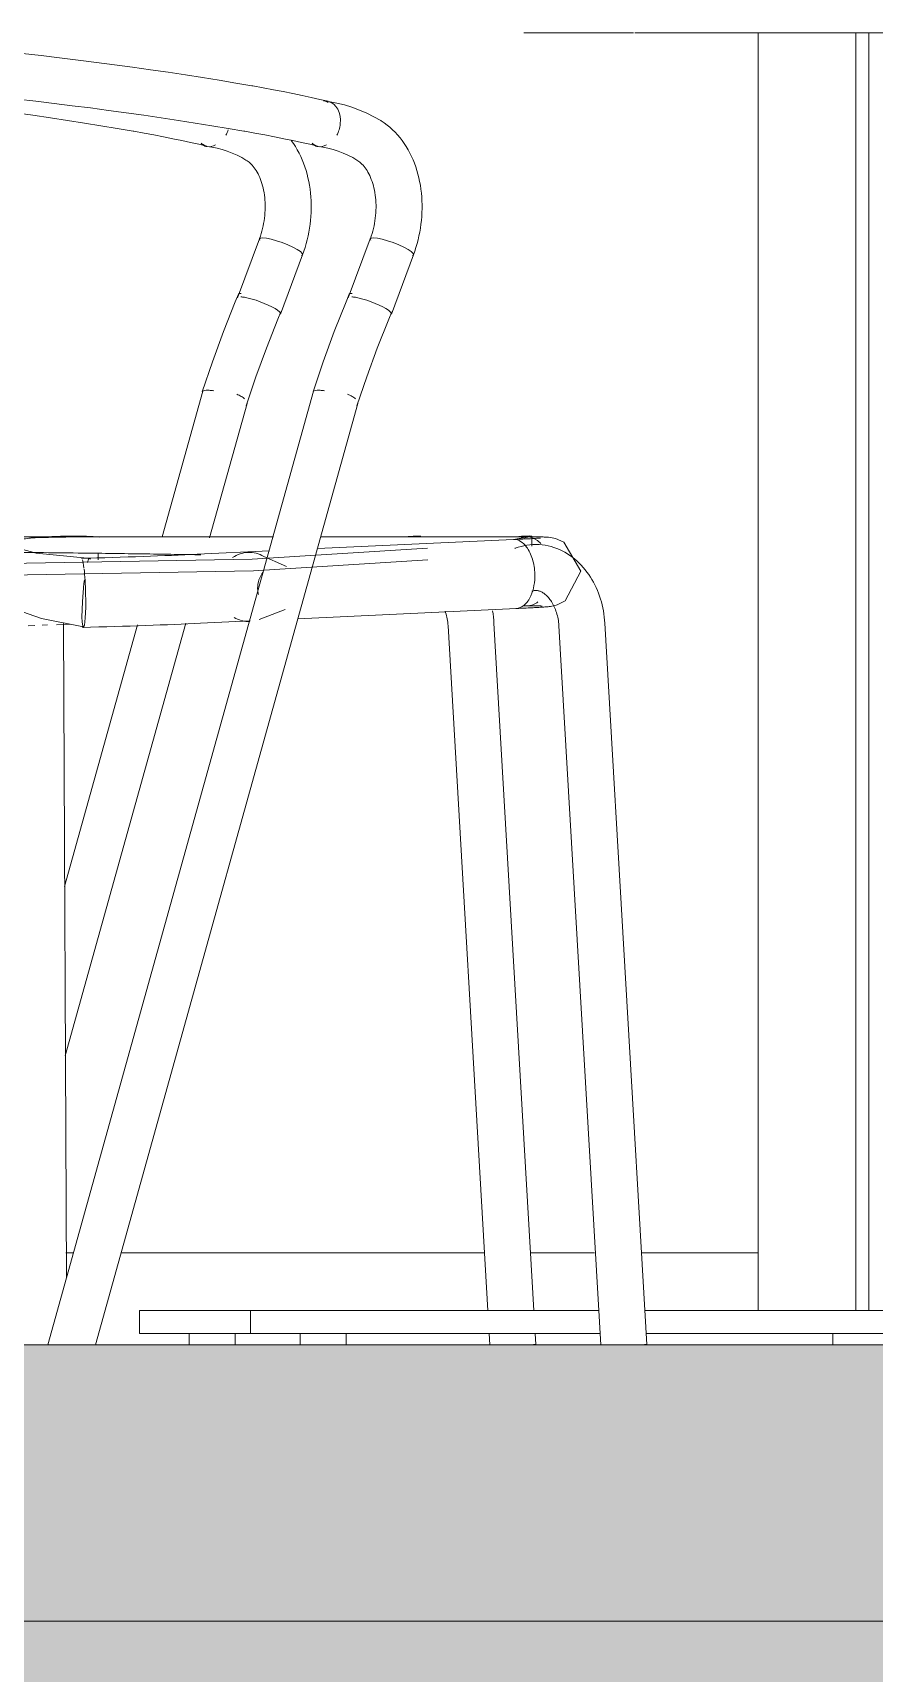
# Model space of a CAD drawing. Header units: inches. Extents: x 21386 to 98813, y -290 to 853.
# Drawn here: x 35662.12 to 35680.4, y -7.13 to 28.5 of the extents above; entities that cross this region are included whole.
import ezdxf

# ---------------------------------------------------------------- set-up
doc = ezdxf.new("R2010")
doc.units = ezdxf.units.IN
doc.header["$MEASUREMENT"] = 0
doc.linetypes.add('Grid Line 1_2_', pattern=[0.875, 0.5, -0.125, 0.125, -0.125])
for name, color, linetype, lineweight in [('A-FLOR', 192, 'Continuous', 13), ('A-FLOR-LEVL', 51, 'Continuous', 9), ('A-FLOR-PATT', 8, 'Continuous', 25), ('A-GLAZ-CWMG', 51, 'Continuous', 13), ('C-TOPO', 7, 'Continuous', 13), ('I-FURN', 30, 'Continuous', 13)]:
    doc.layers.add(name, color=color, linetype=linetype, lineweight=lineweight)

# ---------------------------------------------------------------- blocks, each defined once
blk = doc.blocks.new('Struct_Xcel_Sports Complex_rvt-4-Building Section - East_West looking South')
at = {"layer": 'A-FLOR-PATT', "lineweight": 9}
h = blk.add_hatch(dxfattribs=at)
h.set_pattern_fill('FP_59', color=256, style=0, pattern_type=2)
h.set_pattern_definition([(50, (-87914.36, 98.42), (55.0854, -4.819842), [5.76, -63.36]), (355, (-87914.36, 98.42), (-10.65569, 57.76853), [4.608, -50.688]), (100.451, (-87909.77, 98.02), (44.429468, 52.94866), [4.895, -53.848]), (46.184, (-87914.36, 113.78), (81.96444, -12.71212), [8.64, -95.04]), (96.636, (-87907.53, 112.72), (71.7815, 74.81238), [7.343, -80.772]), (351.184, (-87914.36, 113.78), (71.78195, 74.81243), [6.912, -76.032]), (21, (-87906.68, 109.94), (45.84207, -30.92146), [5.76, -63.36]), (326, (-87906.68, 109.94), (18.687064, 55.691476), [4.608, -50.688]), (71.451, (-87902.86, 107.363), (64.52891, 24.77011), [4.895, -53.848]), (37.5, (-87914.362, 98.42), (0.9338946, 25.566816), [2.534, -47.539, 2.534, -48.922, -50.88]), (37.5, (-87914.362, 98.42), (0.9338946, 25.566816), [-101.53, 2.534, -48.346]), (7.5, (-87914.362, 98.42), (20.20404, 30.291303), [2.534, -26.803, 2.534, -46.387, -19.392]), (7.5, (-87914.362, 98.42), (20.20404, 30.291303), [-78.259, 2.534, -16.858]), (327.5, (-87931.488, 98.42), (40.9977845, -1.7324026), [2.534, -16.666, 2.534, -57.37, -79.488]), (327.5, (-87931.488, 98.42), (40.9977845, -1.7324026), [-79.104, 2.534, -76.954]), (317.5, (-87939.168, 98.42), (44.788883, 7.687839), [2.534, -22.426, 2.534, -37.248, -56.448]), (317.5, (-87939.168, 98.42), (44.788883, 7.687839), [-64.742, 2.534, -53.914])])
h.paths.add_polyline_path([(-26273.39, -6), (-22066.14, -6), (-22066.14, 0), (-26273.39, 0), (-26273.39, -1.696)], flags=0)
at = {"layer": 'A-FLOR', "color": 7}
for p, q in [((-22066.14, 0), (-26273.39, 0)), ((-26273.39, -6), (-22066.14, -6))]:
    blk.add_line(p, q, dxfattribs=at)
blk = doc.blocks.new('Falcon 7700 Series Pedestal Base - 36_ Square Top x 30_ - Wheelchair Height-460525-Building Section - East_West looking South')
at = {"layer": 'I-FURN', "color": 8, "lineweight": 9}
for p, q in [((-26202.806, 28.5), (-26205.096, 28.5)), ((-26202.806, 28.5), (-26202.589, 28.5)), ((-26202.589, 28.5), (-26202.806, 28.5)), ((-26199.51, 28.5), (-26202.589, 28.5)), ((-26200.01, 0.75), (-26200.01, 28.5)), ((-26213.445, 0.75), (-26205.87, 0.75)), ((-26213.445, 0.75), (-26213.445, 0.25)), ((-26204.881, 0.75), (-26197.888, 0.75)), ((-26205.841, 0.25), (-26213.445, 0.25)), ((-26212.366, 0.25), (-26212.366, 0)), ((-26211.366, 0), (-26211.366, 0.25)), ((-26197.888, 0.25), (-26204.851, 0.25))]:
    blk.add_line(p, q, dxfattribs=at)
blk = doc.blocks.new('HermanMiller_Collection_Air-Chair_SideChair_Arms - Arms-460524-Building Section - East_West looking South')
at = {"layer": 'I-FURN', "color": 8, "lineweight": 9}
for p, q in [((-26211.711, 27), (-26211.856, 27.021)), ((-26211.971, 26.027), (-26211.874, 26.014)), ((-26210.842, 24.025), (-26211.321, 22.742)), ((-26210.384, 22.392), (-26209.904, 23.678)), ((-26209.927, 23.661), (-26209.904, 23.678)), ((-26212.074, 20.719), (-26217.849, 0)), ((-26216.811, 0), (-26211.111, 20.451)), ((-26216.992, 17.552), (-26212.944, 17.551)), ((-26207.731, 17.496), (-26211.992, 17.296)), ((-26207.333, 17.347), (-26207.333, 17.565)), ((-26216.758, 17.195), (-26216.758, 17.053)), ((-26213.029, 17.247), (-26214.603, 17.173)), ((-26212.664, 16.908), (-26213.219, 17.157)), ((-26216.922, 17.066), (-26216.94, 17.091)), ((-26207.525, 16.052), (-26207.435, 16.052)), ((-26214.533, 15.675), (-26213.452, 15.726)), ((-26213.259, 15.754), (-26212.69, 15.972)), ((-26212.416, 15.774), (-26207.666, 15.997)), ((-26217.511, 15.671), (-26217.511, 15.65)), ((-26217.441, 1.459), (-26217.511, 15.65)), ((-26206.745, 15.618), (-26205.837, 0)), ((-26204.836, 0.011), (-26205.747, 15.676)), ((-26216.818, 0), (-26216.812, 0))]:
    blk.add_line(p, q, dxfattribs=at)
at = {"layer": 'I-FURN', "color": 8, "lineweight": 9, "flags": 128}
for points in [[(-26213.414, 27.348), (-26213.765, 27.409), (-26214.123, 27.468), (-26214.488, 27.527), (-26214.86, 27.585), (-26215.237, 27.642), (-26215.62, 27.698), (-26216.008, 27.753), (-26216.399, 27.806), (-26216.794, 27.858), (-26217.192, 27.909), (-26217.592, 27.958), (-26217.993, 28.005), (-26218.396, 28.051), (-26218.535, 28.066)], [(-26211.755, 27.012), (-26211.936, 27.054), (-26212.124, 27.096), (-26212.32, 27.138), (-26212.523, 27.18), (-26212.732, 27.222), (-26212.948, 27.263), (-26213.169, 27.304), (-26213.397, 27.345), (-26213.414, 27.348)], [(-26213.587, 26.363), (-26213.932, 26.423), (-26214.285, 26.482), (-26214.645, 26.54), (-26215.012, 26.597), (-26215.384, 26.653), (-26215.762, 26.708), (-26216.145, 26.762), (-26216.532, 26.815), (-26216.922, 26.867), (-26217.316, 26.917), (-26217.711, 26.965), (-26218.108, 27.012), (-26218.507, 27.057), (-26218.644, 27.072)], [(-26210.616, 26.592), (-26210.767, 26.678), (-26210.921, 26.755), (-26211.079, 26.823), (-26211.24, 26.883), (-26211.403, 26.933), (-26211.569, 26.973), (-26211.711, 27)], [(-26209.904, 23.678), (-26209.876, 23.758), (-26209.85, 23.839), (-26209.826, 23.921), (-26209.804, 24.004), (-26209.785, 24.087), (-26209.768, 24.171), (-26209.754, 24.256), (-26209.742, 24.341), (-26209.732, 24.426), (-26209.725, 24.511), (-26209.72, 24.596), (-26209.717, 24.682), (-26209.717, 24.767), (-26209.72, 24.852), (-26209.725, 24.936), (-26209.732, 25.02), (-26209.742, 25.104), (-26209.755, 25.187), (-26209.77, 25.269), (-26209.787, 25.35), (-26209.807, 25.431), (-26209.83, 25.51), (-26209.855, 25.588), (-26209.883, 25.665), (-26209.913, 25.741), (-26209.946, 25.815), (-26209.981, 25.887), (-26210.019, 25.958), (-26210.06, 26.027), (-26210.103, 26.094), (-26210.149, 26.159), (-26210.197, 26.222), (-26210.248, 26.282), (-26210.302, 26.34), (-26210.358, 26.395), (-26210.417, 26.448), (-26210.478, 26.497), (-26210.542, 26.544), (-26210.608, 26.587), (-26210.616, 26.592)], [(-26211.987, 26.039), (-26212.159, 26.079), (-26212.339, 26.119), (-26212.527, 26.16), (-26212.722, 26.2), (-26212.924, 26.24), (-26213.133, 26.281), (-26213.349, 26.321), (-26213.57, 26.36), (-26213.587, 26.363)], [(-26211.874, 26.014), (-26211.763, 25.992), (-26211.652, 25.964), (-26211.543, 25.93), (-26211.435, 25.889), (-26211.328, 25.841), (-26211.223, 25.788), (-26211.134, 25.737)], [(-26211.134, 25.737), (-26211.112, 25.722), (-26211.09, 25.706), (-26211.068, 25.689), (-26211.045, 25.669), (-26211.023, 25.647), (-26211, 25.623), (-26210.978, 25.597), (-26210.956, 25.569), (-26210.935, 25.539), (-26210.914, 25.507), (-26210.893, 25.472), (-26210.874, 25.436), (-26210.855, 25.398), (-26210.837, 25.358), (-26210.82, 25.316), (-26210.804, 25.272), (-26210.789, 25.226), (-26210.775, 25.179), (-26210.763, 25.131), (-26210.752, 25.081), (-26210.742, 25.03), (-26210.734, 24.977), (-26210.728, 24.924), (-26210.723, 24.87), (-26210.719, 24.815), (-26210.718, 24.759), (-26210.717, 24.703), (-26210.719, 24.646), (-26210.722, 24.59), (-26210.726, 24.532), (-26210.733, 24.475), (-26210.741, 24.418), (-26210.75, 24.361), (-26210.761, 24.305), (-26210.774, 24.249), (-26210.788, 24.194), (-26210.804, 24.139), (-26210.821, 24.085), (-26210.839, 24.032), (-26210.842, 24.025)], [(-26210.685, 24.038), (-26210.766, 24.046), (-26210.819, 24.042), (-26210.842, 24.025)], [(-26210.842, 24.025), (-26210.842, 24.024), (-26210.833, 23.995)], [(-26210.022, 23.793), (-26210.115, 23.844), (-26210.225, 23.894), (-26210.346, 23.942), (-26210.468, 23.984), (-26210.584, 24.016), (-26210.685, 24.038)], [(-26209.904, 23.678), (-26209.904, 23.679), (-26209.913, 23.708), (-26209.953, 23.747), (-26210.022, 23.793)], [(-26212.085, 20.698), (-26211.865, 21.355), (-26211.626, 22.009), (-26211.368, 22.66), (-26211.299, 22.826)], [(-26211.132, 20.394), (-26210.921, 21.025), (-26210.691, 21.653), (-26210.443, 22.279), (-26210.377, 22.438)], [(-26219.359, 17.72), (-26219.141, 17.551), (-26218.86, 17.407), (-26218.105, 17.196), (-26216.994, 17.092), (-26216.94, 17.091)], [(-26218.216, 17.53), (-26218.169, 17.532), (-26218.122, 17.533), (-26218.074, 17.535), (-26218.026, 17.536), (-26217.978, 17.537), (-26217.93, 17.539), (-26217.881, 17.54), (-26217.833, 17.541), (-26217.785, 17.542), (-26217.736, 17.543), (-26217.688, 17.544), (-26217.641, 17.545), (-26217.593, 17.546), (-26217.546, 17.547), (-26217.5, 17.548), (-26217.454, 17.548), (-26217.409, 17.549), (-26217.364, 17.55), (-26217.321, 17.55), (-26217.278, 17.551), (-26217.236, 17.551), (-26217.195, 17.552), (-26217.154, 17.552), (-26217.116, 17.552), (-26217.078, 17.552), (-26217.041, 17.552), (-26217.005, 17.552), (-26216.992, 17.552)], [(-26211.921, 17.551), (-26209.561, 17.55), (-26207.438, 17.552)], [(-26207.143, 17.526), (-26207.146, 17.526), (-26207.153, 17.526), (-26207.163, 17.525), (-26207.176, 17.523), (-26207.191, 17.522), (-26207.209, 17.521), (-26207.23, 17.52), (-26207.252, 17.518), (-26207.276, 17.517), (-26207.302, 17.515), (-26207.33, 17.514), (-26207.359, 17.512), (-26207.39, 17.51), (-26207.423, 17.509), (-26207.456, 17.507), (-26207.492, 17.506), (-26207.528, 17.504), (-26207.566, 17.502), (-26207.605, 17.501), (-26207.644, 17.499), (-26207.685, 17.498), (-26207.727, 17.496), (-26207.728, 17.496)], [(-26206.266, 16.809), (-26206.639, 17.439), (-26206.817, 17.514), (-26206.892, 17.532), (-26206.936, 17.538), (-26206.968, 17.542), (-26206.993, 17.544), (-26207.017, 17.546), (-26207.039, 17.547), (-26207.062, 17.548), (-26207.085, 17.549), (-26207.109, 17.55), (-26207.134, 17.55), (-26207.16, 17.551), (-26207.187, 17.551), (-26207.216, 17.552), (-26207.246, 17.552), (-26207.277, 17.552), (-26207.31, 17.552), (-26207.344, 17.552), (-26207.379, 17.552), (-26207.415, 17.552), (-26207.439, 17.552)], [(-26225.664, 17.193), (-26219.541, 16.956), (-26213.409, 17.064), (-26209.6, 17.307)], [(-26220.159, 17.12), (-26219.944, 16.832), (-26219.668, 16.565), (-26218.962, 16.122), (-26217.987, 15.777), (-26217.071, 15.597)], [(-26214.603, 17.173), (-26214.736, 17.167), (-26214.873, 17.161), (-26215.014, 17.155), (-26215.16, 17.149), (-26215.309, 17.143), (-26215.462, 17.137), (-26215.618, 17.132), (-26215.778, 17.126), (-26215.94, 17.12), (-26216.105, 17.115), (-26216.273, 17.109), (-26216.442, 17.104), (-26216.613, 17.098), (-26216.786, 17.093), (-26216.96, 17.088), (-26217.12, 17.084)], [(-26207.31, 17.385), (-26207.375, 17.38), (-26207.44, 17.371), (-26207.505, 17.359), (-26207.568, 17.343), (-26207.631, 17.325), (-26207.693, 17.303), (-26207.703, 17.298)], [(-26205.747, 15.676), (-26205.751, 15.743), (-26205.758, 15.81), (-26205.767, 15.876), (-26205.778, 15.942), (-26205.791, 16.008), (-26205.806, 16.073), (-26205.822, 16.137), (-26205.841, 16.201), (-26205.862, 16.264), (-26205.884, 16.326), (-26205.909, 16.388), (-26205.936, 16.448), (-26205.964, 16.508), (-26205.994, 16.566), (-26206.027, 16.623), (-26206.061, 16.679), (-26206.097, 16.734), (-26206.135, 16.787), (-26206.175, 16.838), (-26206.216, 16.888), (-26206.26, 16.937), (-26206.305, 16.983), (-26206.353, 17.028), (-26206.402, 17.07), (-26206.452, 17.11), (-26206.505, 17.148), (-26206.559, 17.184), (-26206.615, 17.217), (-26206.672, 17.248), (-26206.731, 17.276), (-26206.791, 17.301), (-26206.853, 17.323), (-26206.915, 17.342), (-26206.979, 17.357), (-26207.043, 17.37), (-26207.108, 17.379), (-26207.173, 17.385), (-26207.239, 17.387), (-26207.304, 17.385), (-26207.31, 17.385)], [(-26225.664, 16.943), (-26219.527, 16.705), (-26213.381, 16.815), (-26209.596, 17.056)], [(-26216.94, 17.091), (-26216.963, 17.066), (-26216.988, 16.991)], [(-26206.266, 16.809), (-26206.608, 16.16), (-26206.781, 16.077), (-26206.856, 16.056), (-26206.899, 16.047), (-26206.931, 16.042), (-26206.956, 16.038), (-26206.98, 16.035), (-26207.002, 16.033), (-26207.025, 16.031), (-26207.048, 16.029), (-26207.071, 16.027), (-26207.096, 16.025), (-26207.122, 16.023), (-26207.15, 16.022), (-26207.178, 16.02), (-26207.208, 16.018), (-26207.239, 16.016), (-26207.272, 16.014), (-26207.306, 16.013), (-26207.341, 16.011), (-26207.377, 16.009), (-26207.414, 16.008), (-26207.453, 16.006), (-26207.492, 16.004), (-26207.533, 16.002), (-26207.575, 16.001), (-26207.617, 15.999), (-26207.661, 15.998), (-26207.668, 15.997)], [(-26217.054, 16.616), (-26217.064, 16.537), (-26217.083, 16.344)], [(-26217.083, 16.344), (-26217.098, 16.151), (-26217.105, 15.97), (-26217.106, 15.816), (-26217.101, 15.697), (-26217.088, 15.622), (-26217.07, 15.597)], [(-26207.107, 16.048), (-26207.109, 16.049), (-26207.116, 16.049), (-26207.126, 16.049), (-26207.139, 16.05), (-26207.155, 16.05), (-26207.173, 16.051), (-26207.193, 16.051), (-26207.216, 16.051), (-26207.24, 16.052), (-26207.266, 16.052), (-26207.294, 16.052), (-26207.323, 16.052), (-26207.354, 16.052), (-26207.387, 16.052), (-26207.42, 16.052), (-26207.434, 16.052)], [(-26207.334, 16.369), (-26207.321, 16.374), (-26207.308, 16.378), (-26207.296, 16.381), (-26207.284, 16.383), (-26207.271, 16.385), (-26207.259, 16.386), (-26207.257, 16.386)], [(-26207.257, 16.386), (-26207.245, 16.387), (-26207.233, 16.386), (-26207.221, 16.385), (-26207.208, 16.384), (-26207.195, 16.381), (-26207.181, 16.378), (-26207.168, 16.374), (-26207.153, 16.369), (-26207.139, 16.363), (-26207.123, 16.356), (-26207.108, 16.347), (-26207.092, 16.338), (-26207.075, 16.327), (-26207.059, 16.315), (-26207.042, 16.302), (-26207.025, 16.287), (-26207.007, 16.271), (-26206.99, 16.253), (-26206.973, 16.234), (-26206.956, 16.214), (-26206.939, 16.192), (-26206.922, 16.169), (-26206.906, 16.145), (-26206.89, 16.119), (-26206.875, 16.092), (-26206.86, 16.064), (-26206.846, 16.035), (-26206.832, 16.004), (-26206.82, 15.973), (-26206.808, 15.941), (-26206.797, 15.907), (-26206.787, 15.874), (-26206.778, 15.839), (-26206.77, 15.804), (-26206.763, 15.768), (-26206.757, 15.732), (-26206.752, 15.695), (-26206.748, 15.659), (-26206.745, 15.622), (-26206.745, 15.618)], [(-26214.533, 15.675), (-26214.668, 15.669), (-26214.807, 15.663), (-26214.951, 15.657), (-26215.099, 15.65), (-26215.25, 15.644), (-26215.405, 15.638), (-26215.563, 15.633), (-26215.725, 15.627), (-26215.889, 15.621), (-26216.056, 15.615), (-26216.225, 15.61), (-26216.396, 15.604), (-26216.568, 15.599), (-26216.743, 15.594), (-26216.918, 15.589), (-26217.079, 15.585)]]:
    blk.add_lwpolyline(points, dxfattribs=at)
at = {"layer": 'I-FURN', "color": 8, "lineweight": 9}
for centre, major_axis, ratio, start_param, end_param in [((-26211.913, 26.524), (0.057, 0.497), 0.711436, 6.24849, 6.283185), ((-26211.913, 26.524), (0.057, 0.497), 0.711436, 5.98669, 6.24849), ((-26211.871, 26.525), (0.116, 0.486), 0.74611, 4.877543, 6.283185), ((-26211.871, 26.525), (0.116, 0.486), 0.74611, 4.353944, 4.877543), ((-26211.871, 26.525), (0.116, 0.486), 0.74611, 2.783148, 3.044947), ((-26211.913, 26.524), (0.057, 0.497), 0.711436, 2.845098, 3.106897), ((-26211.913, 26.524), (0.057, 0.497), 0.711436, 3.106897, 3.630496), ((-26210.838, 22.632), (-0.461, 0.194), 0.144221, 5.822246, 6.345845), ((-26210.853, 22.567), (-0.468, 0.175), 0.191458, 5.509821, 5.771621), ((-26210.853, 22.567), (-0.468, 0.175), 0.191458, 3.939025, 5.509821), ((-26210.853, 22.567), (-0.468, 0.175), 0.191458, 3.141593, 3.939025), ((-26211.608, 20.546), (-0.476, 0.152), 0.239355, 5.543411, 6.328809), ((-26211.608, 20.546), (-0.476, 0.152), 0.239355, 5.282674, 5.542834), ((-26211.593, 20.585), (-0.482, 0.134), 0.301377, 3.976352, 4.23196), ((-26211.593, 20.585), (-0.482, 0.134), 0.301377, 3.714553, 3.976352), ((-26213.479, 16.463), (0.021, 0.75), 0.90616, 0.058382, 0.581981), ((-26213.479, 16.463), (0.021, 0.75), 0.90616, 5.817968, 6.341567), ((-26217.099, 16.334), (-0.02, 0.75), 0.096081, 5.515178, 5.996591), ((-26217.099, 16.334), (-0.02, 0.75), 0.096081, 4.687594, 5.472992), ((-26212.837, 16.444), (0.014, 0.5), 0.90616, 0.84378, 1.629178), ((-26212.837, 16.444), (0.014, 0.5), 0.90616, 1.629178, 1.890978), ((-26217.099, 16.334), (-0.02, 0.75), 0.096081, 3.116798, 4.687594), ((-26213.479, 16.463), (0.021, 0.75), 0.90616, 2.676376, 2.924989), ((-26213.479, 16.463), (0.021, 0.75), 0.90616, 2.938175, 3.199975), ((-26217.099, 16.334), (-0.02, 0.75), 0.096081, 2.854998, 3.116798), ((-26205.335, -0.018), (0.499, 0.029), 0.004932, 5.439855, 6.225253)]:
    blk.add_ellipse(centre, major_axis=major_axis, ratio=ratio, start_param=start_param, end_param=end_param, dxfattribs=at)
for points in [[(-26216.734, 17.548), (-26216.81, 17.555), (-26216.995, 17.566), (-26217.341, 17.57), (-26217.715, 17.56), (-26218.074, 17.539), (-26218.277, 17.519), (-26218.364, 17.508)], [(-26207.566, 17.527), (-26207.53, 17.541), (-26207.493, 17.55), (-26207.455, 17.552)], [(-26207.418, 16.053), (-26207.424, 16.052), (-26207.429, 16.052), (-26207.435, 16.052)]]:
    blk.add_open_spline(points, degree=3, dxfattribs=at)
for points, knots in [([(-26207.654, 17.51), (-26207.524, 17.527), (-26207.33, 17.555), (-26207.316, 17.573), (-26207.485, 17.568), (-26207.652, 17.557), (-26207.749, 17.55)], [-0.9999956, -0.9999956, -0.9999956, -0.9999956, -0.7, -0.4, -0.2, 0, 0, 0, 0]), ([(-26207.268, 16.742), (-26207.271, 16.855), (-26207.306, 17.08), (-26207.428, 17.328), (-26207.574, 17.466), (-26207.67, 17.496), (-26207.717, 17.496)], [0, 0, 0, 0, 0.285714, 0.571429, 0.785714, 1, 1, 1, 1]), ([(-26207.455, 17.552), (-26207.38, 17.556), (-26207.267, 17.523), (-26207.168, 17.438), (-26207.138, 17.405)], [0, 0, 0, 0, 0.2857143, 0.4285714, 0.4285714, 0.4285714, 0.4285714]), ([(-26218.479, 17.215), (-26218.193, 17.212), (-26217.616, 17.205), (-26217.042, 17.198), (-26216.758, 17.195)], [-0.9960968, -0.9960968, -0.9960968, -0.9960968, -0.5, 0, 0, 0, 0]), ([(-26216.758, 17.195), (-26216.537, 17.192), (-26216.099, 17.186), (-26215.469, 17.177), (-26214.945, 17.169), (-26214.639, 17.164), (-26214.522, 17.162)], [-1, -1, -1, -1, -0.75, -0.5, -0.25, -0.0877777, -0.0877777, -0.0877777, -0.0877777]), ([(-26207.68, 15.997), (-26207.618, 15.996), (-26207.492, 16.045), (-26207.353, 16.24), (-26207.279, 16.489), (-26207.266, 16.657), (-26207.268, 16.742)], [0, 0, 0, 0, 0.285714, 0.571429, 0.785714, 1, 1, 1, 1]), ([(-26207.202, 16.138), (-26207.219, 16.125), (-26207.288, 16.078), (-26207.362, 16.056), (-26207.418, 16.053)], [0.7142857, 0.7142857, 0.7142857, 0.7142857, 0.7857143, 1, 1, 1, 1])]:
    blk.add_open_spline(points, degree=3, knots=knots, dxfattribs=at)
blk = doc.blocks.new('Falcon 7700 Series Pedestal Base - 36_ Square Top x 30_ - Wheelchair Height-V161-Building Section - East_West looking South')
at = {"layer": 'I-FURN', "color": 8, "lineweight": 9}
for p, q in [((-26205.215, 28.5), (-26207.505, 28.5)), ((-26205.215, 28.5), (-26205.123, 28.5)), ((-26205.123, 28.5), (-26205.215, 28.5)), ((-26202.589, 28.5), (-26202.806, 28.5)), ((-26202.419, 0.75), (-26202.419, 28.5)), ((-26200.297, 28.5), (-26200.297, 0.75)), ((-26215.854, 0.75), (-26213.445, 0.75)), ((-26215.854, 0.75), (-26215.854, 0.25)), ((-26213.445, 0.25), (-26215.854, 0.25)), ((-26214.775, 0.25), (-26214.775, 0)), ((-26213.775, 0), (-26213.775, 0.25)), ((-26200.797, 0.25), (-26200.797, 0)), ((-26200.797, 0.25), (-26200.797, 0))]:
    blk.add_line(p, q, dxfattribs=at)
blk = doc.blocks.new('HermanMiller_Collection_Air-Chair_SideChair_Arms - Arms-V163-Building Section - East_West looking South')
at = {"layer": 'I-FURN', "color": 8, "lineweight": 9}
for p, q in [((-26214.379, 26.027), (-26214.283, 26.014)), ((-26213.251, 24.025), (-26213.73, 22.742)), ((-26212.793, 22.392), (-26212.313, 23.678)), ((-26212.336, 23.661), (-26212.313, 23.678)), ((-26214.483, 20.719), (-26215.366, 17.551)), ((-26214.334, 17.529), (-26213.52, 20.451)), ((-26219.391, 17.552), (-26217.303, 17.552)), ((-26211.921, 17.55), (-26209.847, 17.552)), ((-26218.134, 15.627), (-26218.275, 15.622)), ((-26217.853, 15.637), (-26217.972, 15.633)), ((-26215.898, 15.644), (-26217.484, 9.954)), ((-26217.47, 6.28), (-26214.851, 15.676)), ((-26209.154, 15.618), (-26208.29, 0.75)), ((-26207.288, 0.75), (-26208.155, 15.676)), ((-26208.261, 0.25), (-26208.246, 0)), ((-26207.245, 0.011), (-26207.259, 0.25))]:
    blk.add_line(p, q, dxfattribs=at)
at = {"layer": 'I-FURN', "color": 8, "lineweight": 9, "flags": 128}
for points in [[(-26215.996, 26.363), (-26216.341, 26.423), (-26216.694, 26.482), (-26217.054, 26.54), (-26217.42, 26.597), (-26217.793, 26.653), (-26218.171, 26.708), (-26218.554, 26.762), (-26218.941, 26.815), (-26219.331, 26.867), (-26219.725, 26.917), (-26220.12, 26.965), (-26220.514, 27.012)], [(-26214.395, 26.039), (-26214.567, 26.079), (-26214.748, 26.119), (-26214.935, 26.16), (-26215.131, 26.2), (-26215.333, 26.24), (-26215.542, 26.281), (-26215.758, 26.321), (-26215.979, 26.36), (-26215.996, 26.363)], [(-26214.283, 26.014), (-26214.172, 25.992), (-26214.061, 25.964), (-26213.952, 25.93), (-26213.844, 25.889), (-26213.737, 25.841), (-26213.632, 25.788), (-26213.543, 25.737)], [(-26212.313, 23.678), (-26212.285, 23.758), (-26212.259, 23.839), (-26212.235, 23.921), (-26212.213, 24.004), (-26212.194, 24.087), (-26212.177, 24.171), (-26212.163, 24.256), (-26212.151, 24.341), (-26212.141, 24.426), (-26212.134, 24.511), (-26212.129, 24.596), (-26212.126, 24.682), (-26212.126, 24.767), (-26212.129, 24.852), (-26212.134, 24.936), (-26212.141, 25.02), (-26212.151, 25.104), (-26212.164, 25.187), (-26212.179, 25.269), (-26212.196, 25.35), (-26212.216, 25.431), (-26212.239, 25.51), (-26212.264, 25.588), (-26212.291, 25.665), (-26212.322, 25.741), (-26212.355, 25.815), (-26212.39, 25.887), (-26212.428, 25.958), (-26212.469, 26.027), (-26212.512, 26.094), (-26212.558, 26.159)], [(-26213.543, 25.737), (-26213.521, 25.722), (-26213.499, 25.706), (-26213.477, 25.689), (-26213.454, 25.669), (-26213.432, 25.647), (-26213.409, 25.623), (-26213.387, 25.597), (-26213.365, 25.569), (-26213.344, 25.539), (-26213.323, 25.507), (-26213.302, 25.472), (-26213.282, 25.436), (-26213.264, 25.398), (-26213.245, 25.358), (-26213.228, 25.316), (-26213.212, 25.272), (-26213.198, 25.226), (-26213.184, 25.179), (-26213.172, 25.131), (-26213.161, 25.081), (-26213.151, 25.03), (-26213.143, 24.977), (-26213.137, 24.924), (-26213.132, 24.87), (-26213.128, 24.815), (-26213.126, 24.759), (-26213.126, 24.703), (-26213.128, 24.646), (-26213.131, 24.59), (-26213.135, 24.532), (-26213.142, 24.475), (-26213.149, 24.418), (-26213.159, 24.361), (-26213.17, 24.305), (-26213.183, 24.249), (-26213.197, 24.194), (-26213.213, 24.139), (-26213.23, 24.085), (-26213.248, 24.032), (-26213.251, 24.025)], [(-26213.094, 24.038), (-26213.175, 24.046), (-26213.228, 24.042), (-26213.251, 24.025)], [(-26213.251, 24.025), (-26213.251, 24.024), (-26213.242, 23.995)], [(-26212.754, 23.942), (-26212.877, 23.984), (-26212.993, 24.016), (-26213.094, 24.038)], [(-26212.431, 23.793), (-26212.524, 23.844), (-26212.634, 23.894), (-26212.754, 23.942)], [(-26212.313, 23.678), (-26212.313, 23.679), (-26212.322, 23.708), (-26212.362, 23.747), (-26212.431, 23.793)], [(-26214.494, 20.698), (-26214.274, 21.355), (-26214.035, 22.009), (-26213.777, 22.66), (-26213.708, 22.826)], [(-26213.541, 20.394), (-26213.33, 21.025), (-26213.1, 21.653), (-26212.852, 22.279), (-26212.786, 22.438)], [(-26209.217, 15.941), (-26209.206, 15.907), (-26209.196, 15.874), (-26209.187, 15.839), (-26209.179, 15.804), (-26209.172, 15.768), (-26209.166, 15.732), (-26209.161, 15.695), (-26209.157, 15.659), (-26209.154, 15.622), (-26209.154, 15.618)], [(-26208.155, 15.676), (-26208.16, 15.743), (-26208.167, 15.81), (-26208.176, 15.876), (-26208.187, 15.942)], [(-26217.36, 15.657), (-26217.508, 15.65), (-26217.659, 15.644)]]:
    blk.add_lwpolyline(points, dxfattribs=at)
at = {"layer": 'I-FURN', "color": 8, "lineweight": 9}
for centre, major_axis, ratio, start_param, end_param in [((-26214.279, 26.525), (0.116, 0.486), 0.74611, 4.353944, 4.615743), ((-26214.279, 26.525), (0.116, 0.486), 0.74611, 2.783148, 3.044947), ((-26214.322, 26.524), (0.057, 0.497), 0.711436, 2.845098, 3.106897), ((-26214.322, 26.524), (0.057, 0.497), 0.711436, 3.106897, 3.630496), ((-26213.247, 22.632), (-0.461, 0.194), 0.144221, 5.822246, 6.345845), ((-26213.262, 22.567), (-0.468, 0.175), 0.191458, 5.509821, 5.771621), ((-26213.262, 22.567), (-0.468, 0.175), 0.191458, 3.939025, 5.509821), ((-26213.262, 22.567), (-0.468, 0.175), 0.191458, 3.141593, 3.939025), ((-26214.017, 20.546), (-0.476, 0.152), 0.239355, 5.543411, 6.328809), ((-26214.017, 20.546), (-0.476, 0.152), 0.239355, 5.282674, 5.542834), ((-26214.001, 20.585), (-0.482, 0.134), 0.301377, 3.976352, 4.23196), ((-26214.001, 20.585), (-0.482, 0.134), 0.301377, 3.714553, 3.976352), ((-26207.744, -0.018), (0.499, 0.029), 0.004932, 5.439855, 6.225253)]:
    blk.add_ellipse(centre, major_axis=major_axis, ratio=ratio, start_param=start_param, end_param=end_param, dxfattribs=at)
blk.add_open_spline([(-26209.749, 17.56), (-26209.735, 17.565), (-26209.749, 17.572), (-26209.891, 17.568), (-26210.056, 17.557), (-26210.148, 17.55)], degree=3, knots=[-0.6, -0.6, -0.6, -0.6, -0.4, -0.2, -0.0070143, -0.0070143, -0.0070143, -0.0070143], dxfattribs=at)
blk = doc.blocks.new('Rectangular Mullion - Exterior 2_ x 4_5_-V181-Building Section - East_West looking South')
at = {"layer": 'A-GLAZ-CWMG', "color": 8, "lineweight": 9}
for p, q in [((-26217.46, 2), (-26217.29, 2)), ((-26216.262, 2), (-26208.352, 2)), ((-26207.365, 2), (-26205.971, 2)), ((-26204.956, 2), (-26202.419, 2))]:
    blk.add_line(p, q, dxfattribs=at)

msp = doc.modelspace()

# ---------------------------------------------------------------- hatches: boundary and pattern name
at = {"layer": 'C-TOPO', "lineweight": 9}
h = msp.add_hatch(dxfattribs=at)
h.set_pattern_fill('FP_47', color=8, style=0, pattern_type=2)
h.set_pattern_definition([(0, (-87914.36, 98.42), (48, 48), [48, -48]), (0, (-87914.36, 116.42), (48, 48), [48, -48]), (0, (-87914.36, 134.42), (48, 48), [48, -48]), (90, (-87908.36, 140.42), (-48, 48), [48, -48]), (90, (-87890.36, 140.42), (-48, 48), [48, -48]), (90, (-87872.36, 140.42), (-48, 48), [48, -48])])
h.paths.add_polyline_path([(39727.536, -79.818), (39822.155, -79.818), (39822.155, -48), (39809.155, -48), (39809.155, -36), (39814.155, -36), (39814.155, -6), (35606.905, -6), (35606.905, -36), (35611.905, -36), (35611.905, -48), (35593.905, -48), (35593.905, -36), (35596.905, -36), (35596.905, 0), (35516.406, 0), (35516.406, -79.818), (39690.216, -79.818)], flags=0)

# ---------------------------------------------------------------- linework, layer by layer
at = {"layer": 'A-FLOR-LEVL', "linetype": 'Grid Line 1_2_'}
msp.add_line((35322.971, 0), (40201.656, 0), dxfattribs=at)

# ---------------------------------------------------------------- block references
at = {"color": 170, "lineweight": 5}
msp.add_blockref('Struct_Xcel_Sports Complex_rvt-4-Building Section - East_West looking South', (61880.295, 0), dxfattribs=at)
at = {"layer": 'A-GLAZ-CWMG', "color": 8, "lineweight": 9}
msp.add_blockref('Rectangular Mullion - Exterior 2_ x 4_5_-V181-Building Section - East_West looking South', (61880.295, 0), dxfattribs=at)
at = {"layer": 'I-FURN', "color": 8, "lineweight": 9}
for name in ['Falcon 7700 Series Pedestal Base - 36_ Square Top x 30_ - Wheelchair Height-V161-Building Section - East_West looking South', 'Falcon 7700 Series Pedestal Base - 36_ Square Top x 30_ - Wheelchair Height-460525-Building Section - East_West looking South', 'HermanMiller_Collection_Air-Chair_SideChair_Arms - Arms-V163-Building Section - East_West looking South', 'HermanMiller_Collection_Air-Chair_SideChair_Arms - Arms-460524-Building Section - East_West looking South']:
    msp.add_blockref(name, (61880.295, 0), dxfattribs=at)

doc.saveas('drawing.dxf')
